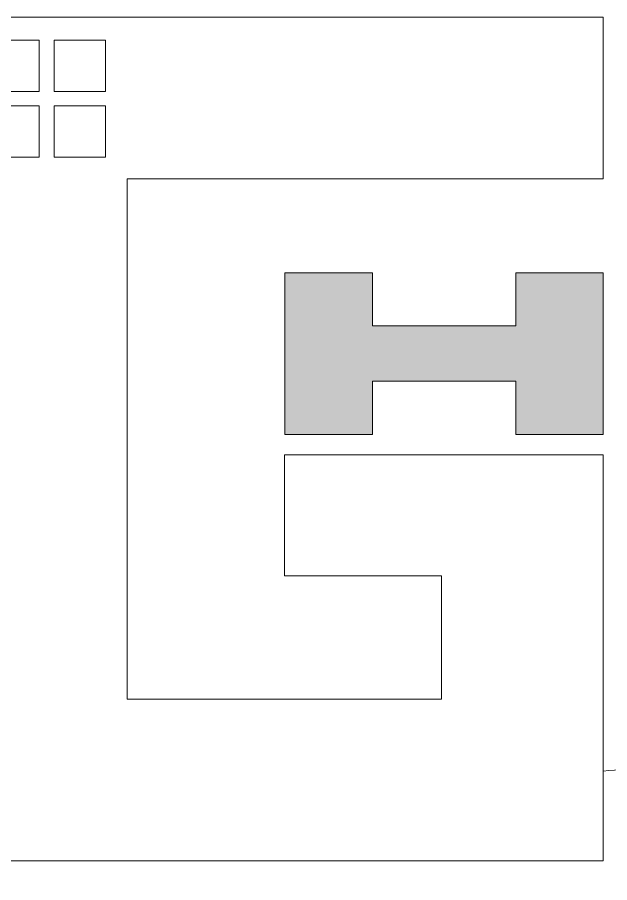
# Model space of a CAD drawing. Header units: millimetres. Extents: x 0 to 400063, y 963 to 238763.
# Drawn here: x 107985 to 108400, y 111111 to 111718 of the extents above; entities that cross this region are included whole.
import ezdxf

# ---------------------------------------------------------------- set-up
doc = ezdxf.new("R2010")
doc.units = ezdxf.units.MM
doc.header["$LTSCALE"] = 40
doc.layers.add('로고', color=7, linetype='Continuous')

# ---------------------------------------------------------------- blocks, each defined once
blk = doc.blocks.new('block 9')
at = {"layer": '로고'}
h = blk.add_hatch(color=40, dxfattribs=at)
h.dxf.hatch_style = 2
h.paths.add_polyline_path([(61.518, -132.479), (61.518, -135.091), (54.481, -135.091), (54.481, -132.479), (50.181, -132.479), (50.181, -140.428), (54.481, -140.428), (54.481, -137.817), (61.518, -137.817), (61.518, -140.428), (65.818, -140.428), (65.818, -132.479)])
at = {"layer": '로고', "lineweight": 0}
for points in [[(42.434, -153.44), (42.434, -127.869), (65.818, -127.869), (65.818, -119.92), (42.434, -119.92), (34.484, -119.92), (34.484, -127.869), (34.484, -153.44), (34.484, -161.389), (42.434, -161.389), (57.869, -161.389), (65.818, -161.389), (65.818, -153.44), (65.818, -147.382), (65.818, -141.428), (57.869, -141.428), (50.151, -141.428), (50.151, -147.382), (57.869, -147.382), (57.869, -153.44), (42.434, -153.44)], [(61.518, -132.479), (61.518, -135.091), (54.481, -135.091), (54.481, -132.479), (50.181, -132.479), (50.181, -140.428), (54.481, -140.428), (54.481, -137.817), (61.518, -137.817), (61.518, -140.428), (65.818, -140.428), (65.818, -132.479), (61.518, -132.479)]]:
    blk.add_lwpolyline(points, dxfattribs=at)
blk = doc.blocks.new('block 10')
at = {"layer": '로고', "lineweight": 0}
for points in [[(38.111, -123.571), (35.578, -123.571), (35.578, -121.037), (38.111, -121.037), (38.111, -123.571)], [(41.371, -123.571), (38.836, -123.571), (38.836, -121.037), (41.371, -121.037), (41.371, -123.571)], [(38.111, -126.801), (35.578, -126.801), (35.578, -124.265), (38.111, -124.265), (38.111, -126.801)], [(41.371, -126.801), (38.836, -126.801), (38.836, -124.265), (41.371, -124.265), (41.371, -126.801)]]:
    blk.add_lwpolyline(points, dxfattribs=at)
blk = doc.blocks.new('block 6')
at = {"layer": '로고'}
for name in ['block 9', 'block 10']:
    blk.add_blockref(name, (0, 0), dxfattribs=at)

msp = doc.modelspace()

# ---------------------------------------------------------------- linework, layer by layer
at = {"layer": '로고', "lineweight": 0}
for p, q in [((107948.46, 111717.68), (108395.09, 111717.68)), ((108395.09, 111717.68), (108395.09, 111604.37)), ((108061.78, 111604.37), (108061.78, 111239.9)), ((108395.09, 111604.37), (108061.78, 111604.37)), ((108171.77, 111411.12), (108395.09, 111411.12)), ((108171.77, 111326.25), (108171.77, 111411.12)), ((108395.09, 111411.12), (108395.09, 111126.59)), ((108281.79, 111326.25), (108171.77, 111326.25)), ((108281.79, 111239.9), (108281.79, 111326.25)), ((108061.78, 111239.9), (108281.79, 111239.9)), ((108395.09, 111126.59), (107948.46, 111126.59))]:
    msp.add_line(p, q, dxfattribs=at)
msp.add_open_spline([(108395.09, 111189.32), (108416.26, 111191.35), (108437.39, 111194.09), (108458.4, 111197.56), (108489.36, 111202.65), (108520.13, 111209.44), (108550.38, 111218.58), (108546.57, 111213.01), (108537.05, 111205.01), (108532.93, 111200.74), (108517.4, 111184.61), (108500.97, 111169.8), (108483.56, 111156.33), (108434.66, 111118.48), (108378.39, 111079.7), (108320.44, 111063.83), (108259.55, 111047.16), (108197.26, 111060.43), (108136.33, 111068.14), (108073.1, 111076.15), (108009.51, 111081.26), (107945.79, 111081.87), (107926.27, 111082.09), (107906.74, 111081.73), (107887.24, 111080.87), (107874.9, 111080.31), (107840.88, 111084.5), (107830.96, 111076.37), (107856.34, 111097.21), (107885.97, 111112.19), (107914.51, 111126.43), (107925.75, 111132.04), (107937.07, 111137.26), (107948.46, 111142.09)], degree=3, knots=[3.546479, 3.546479, 3.546479, 3.546479, 4, 4, 4, 5, 5, 5, 6, 6, 6, 7, 7, 7, 8, 8, 8, 9, 9, 9, 10, 10, 10, 11, 11, 11, 12, 12, 12, 13, 13, 13, 13.152029, 13.152029, 13.152029, 13.152029], dxfattribs=at)

# ---------------------------------------------------------------- block references
at = {"layer": '로고', "lineweight": 0, "xscale": 14.2535305606958, "yscale": 14.2535305606958, "zscale": 14.2535305606958}
msp.add_blockref('block 6', (107456.94, 113426.96), dxfattribs=at)

doc.saveas('drawing.dxf')
